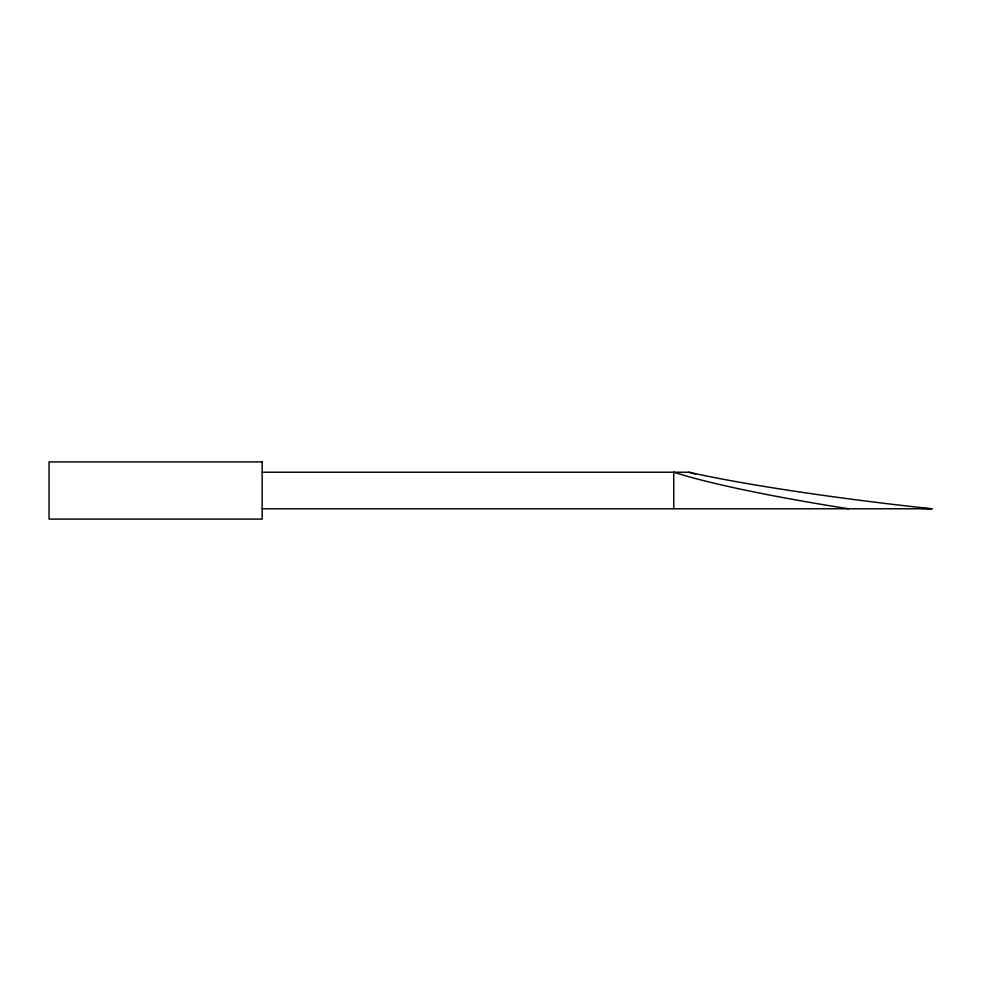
<?xml version="1.0" encoding="UTF-8"?>
<svg xmlns="http://www.w3.org/2000/svg" width="981" height="981" viewBox="0 0 981 981"><rect width="100%" height="100%" fill="white"/><g stroke="black" fill="none" stroke-linecap="round" stroke-linejoin="round"><path stroke-width="1.47" d="M262.16 472.229L688.993 472.229A248.634 18.173 6.8 0 0 931.95 508.771L262.16 508.771M921.257 508.391L931.95 508.771M848.639 508.771L831.974 506.122A211.283 17.952 8.6 0 1 687.178 476.239L673.763 472.229L673.763 508.771M688.993 472.229L695.639 474.215M262.16 461.904L49.05 461.904L49.05 519.096L262.16 519.096L262.16 461.904"/></g></svg>
